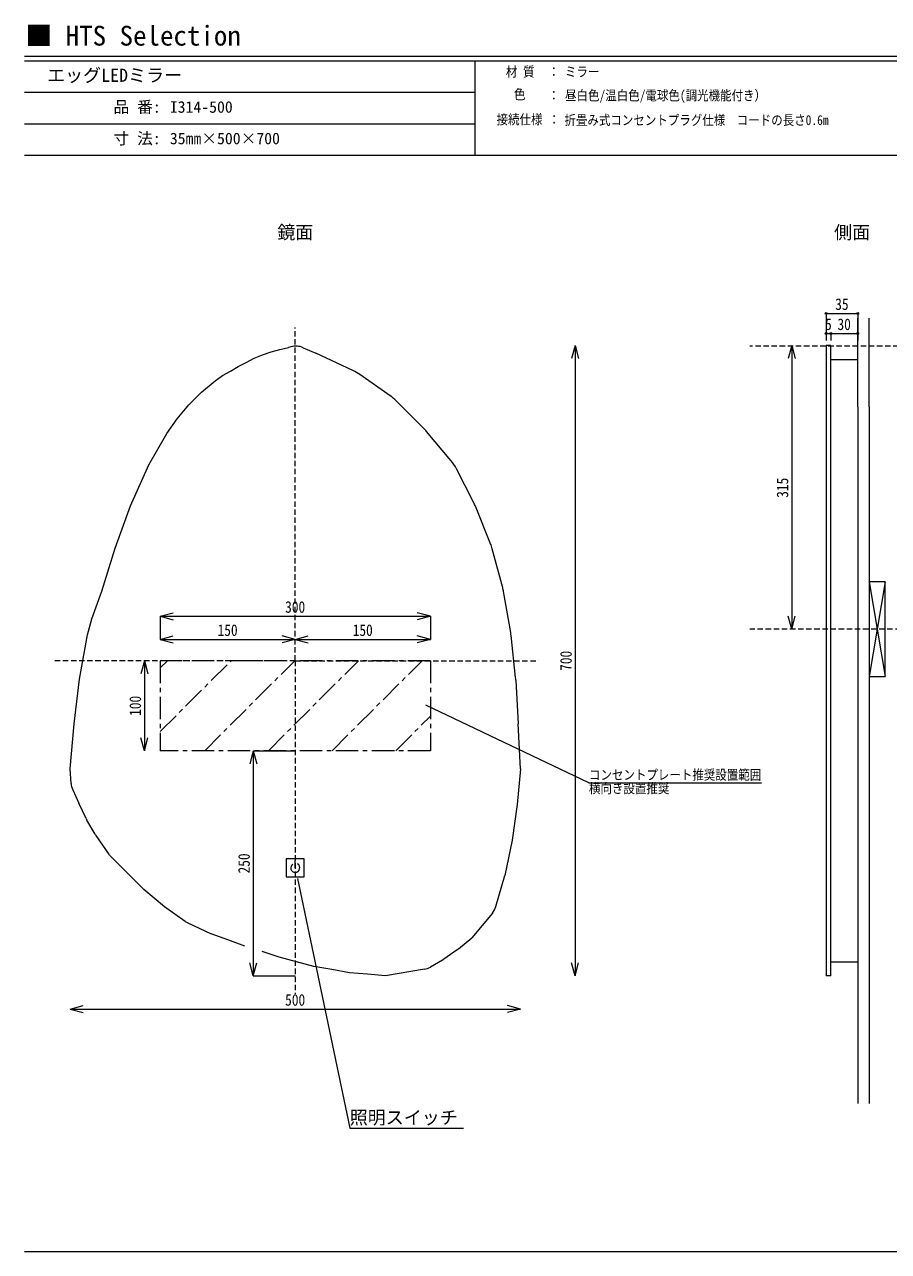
# Model space of a CAD drawing. Units: millimetres, scale not verified. Extents: x -1002 to 1037, y -687 to 676.
# Drawn here: x -1002 to -43, y -687 to 676 of the extents above; entities that cross this region are included whole.
import ezdxf
from ezdxf.enums import TextEntityAlignment as Align

# ---------------------------------------------------------------- set-up
doc = ezdxf.new("R2010")
doc.units = ezdxf.units.MM
doc.header["$LTSCALE"] = 5
doc.header["$PDMODE"] = 32
doc.header["$PDSIZE"] = 2
doc.linetypes.add('CHAIN1', pattern=[8, 5, -1, 1, -1])
doc.linetypes.add('DASHED1', pattern=[1.8, 1.2, -0.6])
doc.layers.add('F-0', color=7, linetype='Continuous', lineweight=15)
doc.styles.add('ＭＳ ゴシック', font='')
doc.styles.get('ＭＳ ゴシック').set_extended_font_data('MS Gothic')

msp = doc.modelspace()

# ---------------------------------------------------------------- linework, layer by layer
at = {"layer": 'F-0'}
for p, q in [((1002.034, 640.036), (-1002.086, 640.036)), ((1002.034, 635.036), (-1002.086, 635.036)), ((-502.086, 635.036), (-502.086, 530.036)), ((-502.086, 600.036), (-1002.086, 600.036)), ((-502.086, 565.036), (-1002.086, 565.036)), ((1002.034, 530.036), (-1002.086, 530.036)), ((-77, 251.133), (-77, 349.457)), ((-64.5, 251.133), (-64.5, 349.457)), ((-728.431, 312.194), (-718.772, 314.782)), ((-718.772, 314.782), (-708.99, 316.861)), ((-706.396, 317.616), (-708.99, 316.861)), ((-692.715, 316.702), (-678.789, 310.541)), ((-390.762, 319.038), (-394.644, 304.549)), ((-390.762, 319.038), (-386.88, 304.549)), ((-390.762, 319.038), (-390.762, -380.962)), ((-150.357, 319.133), (-154.239, 304.644)), ((-150.357, 319.133), (-150.357, 34.133)), ((-150.357, 319.133), (-146.474, 304.644)), ((-112.005, 319.133), (-112.005, -380.867)), ((-107.005, 319.133), (-112.005, 319.133)), ((-107.005, -380.867), (-107.005, 319.133)), ((-764.853, 295.786), (-755.943, 300.326)), ((-755.943, 300.326), (-747.033, 304.866)), ((-747.033, 304.866), (-737.828, 308.773)), ((-737.828, 308.773), (-728.431, 312.194)), ((-637.438, 291.259), (-678.789, 310.541)), ((-97.005, 303.363), (-107.005, 303.363)), ((-77, 303.363), (-97.005, 303.363)), ((-782.174, 285.786), (-773.514, 290.786)), ((-773.514, 290.786), (-764.853, 295.786)), ((-596.1, 263.24), (-629.891, 286.901)), ((-805.686, 267.195), (-790.365, 280.05)), ((-790.365, 280.05), (-782.174, 285.786)), ((-819.828, 253.053), (-805.686, 267.195)), ((-832.684, 237.732), (-819.828, 253.053)), ((-558.705, 226.919), (-589.423, 257.638)), ((-77, 251.133), (-77, -312.867)), ((-64.5, 251.133), (-64.5, -312.867)), ((-844.156, 221.349), (-832.684, 237.732)), ((-854.156, 204.028), (-844.156, 221.349)), ((-528.683, 191.437), (-555.758, 223.703)), ((-864.156, 186.708), (-854.156, 204.028)), ((-884.492, 141.03), (-864.156, 186.708)), ((-503.313, 144.468), (-522.435, 181.998)), ((-901.593, 94.046), (-884.492, 141.03)), ((-484.737, 98.999), (-501.504, 140.499)), ((-916.212, 46.23), (-901.593, 94.046)), ((-471.216, 49.976), (-482.8, 93.21)), ((-46.5, 56.633), (-64.5, -48.367)), ((-64.5, 56.633), (-46.5, -48.367)), ((-927.5, 15.584), (-916.212, 46.23)), ((-462.272, 0.347), (-470.272, 45.718)), ((-150.357, 34.133), (-150.357, 4.133)), ((-932.375, -2.284), (-927.5, 15.584)), ((-851.508, 18.444), (-837.019, 22.327)), ((-851.508, 18.444), (-551.508, 18.444)), ((-851.508, 18.444), (-837.019, 14.562)), ((-851.508, 18.444), (-851.508, -7.297)), ((-551.508, 18.444), (-565.997, 22.327)), ((-551.508, 18.444), (-565.997, 14.562)), ((-551.508, 18.444), (-551.508, -7.297)), ((-150.357, 4.133), (-154.239, 18.622)), ((-150.357, 4.133), (-146.474, 18.622)), ((-941.057, -51.525), (-932.375, -2.284)), ((-851.508, -7.297), (-837.019, -3.414)), ((-851.508, -7.297), (-701.508, -7.297)), ((-851.508, -7.297), (-837.019, -11.179)), ((-701.508, -7.297), (-715.997, -3.414)), ((-701.508, -7.297), (-715.997, -11.179)), ((-701.508, -7.297), (-687.019, -3.414)), ((-701.508, -7.297), (-551.508, -7.297)), ((-701.508, -7.297), (-687.019, -11.179)), ((-551.508, -7.297), (-565.997, -3.414)), ((-551.508, -7.297), (-565.997, -11.179)), ((-456.879, -49.797), (-461.786, -3.109)), ((-868.96, -30.962), (-872.843, -45.451)), ((-868.96, -30.962), (-868.96, -130.962)), ((-868.96, -30.962), (-865.078, -45.451)), ((-947.151, -101.152), (-941.057, -51.525)), ((-456.673, -52.406), (-454.125, -101.03)), ((-375.44, -166.463), (-556.672, -80.432)), ((-951.508, -150.962), (-947.151, -101.152)), ((-451.508, -150.962), (-454.125, -101.03)), ((-868.96, -130.962), (-872.843, -116.473)), ((-868.96, -130.962), (-865.078, -116.473)), ((-748.22, -130.962), (-752.102, -145.451)), ((-748.22, -130.962), (-748.22, -380.962)), ((-748.22, -130.962), (-744.338, -145.451)), ((-748.22, -130.962), (-701.508, -130.962)), ((-950.372, -167.215), (-951.508, -150.962)), ((-451.508, -150.962), (-454.995, -190.81)), ((-948.547, -174.273), (-941.661, -189.039)), ((-375.44, -166.463), (-183.974, -166.463)), ((-933.577, -206.374), (-941.661, -189.039)), ((-454.995, -190.81), (-460.561, -230.42)), ((-923.645, -223.73), (-932.772, -207.922)), ((-907.788, -246.509), (-922.708, -225.201)), ((-460.561, -230.42), (-468.878, -269.546)), ((-905.547, -249.18), (-890.974, -263.753)), ((-711.508, -250.962), (-711.508, -270.962)), ((-691.508, -250.962), (-711.508, -250.962)), ((-701.508, -260.962), (-701.508, -252.73)), ((-691.508, -270.962), (-691.508, -250.962)), ((-869.761, -284.966), (-890.974, -263.753)), ((-711.508, -270.962), (-691.508, -270.962)), ((-478.732, -303.91), (-468.878, -269.546)), ((-846.779, -304.25), (-869.761, -284.966)), ((-823.638, -320.453), (-846.779, -304.25)), ((-482.636, -311.253), (-505.615, -338.638)), ((-77, -312.867), (-77, -522.868)), ((-64.5, -312.867), (-64.5, -522.868)), ((-820.619, -322.196), (-795.015, -334.135)), ((-776.222, -340.976), (-795.015, -334.135)), ((-520.267, -350.933), (-505.615, -338.638)), ((-757.428, -347.816), (-776.222, -340.976)), ((-719.385, -360.177), (-738.407, -353.997)), ((-521.651, -351.995), (-536.604, -362.465)), ((-748.22, -380.962), (-752.102, -366.473)), ((-748.22, -380.962), (-744.338, -366.473)), ((-700.067, -365.353), (-719.385, -360.177)), ((-680.748, -370.53), (-700.067, -365.353)), ((-538.075, -363.402), (-551.536, -371.174)), ((-390.762, -380.962), (-394.644, -366.473)), ((-390.762, -380.962), (-386.88, -366.473)), ((-97.005, -365.68), (-107.005, -365.68)), ((-77, -365.68), (-97.005, -365.68)), ((-748.22, -380.962), (-701.508, -380.962)), ((-661.052, -374.003), (-680.748, -370.53)), ((-641.356, -377.476), (-661.052, -374.003)), ((-621.432, -379.219), (-641.356, -377.476)), ((-601.508, -380.962), (-621.432, -379.219)), ((-558.172, -373.568), (-601.508, -380.962)), ((-107.005, -380.867), (-112.005, -380.867)), ((-951.508, -417.93), (-937.019, -414.048)), ((-951.508, -417.93), (-451.508, -417.93)), ((-951.508, -417.93), (-937.019, -421.813)), ((-451.508, -417.93), (-465.997, -414.048)), ((-451.508, -417.93), (-465.997, -421.813)), ((-1002.086, -687.064), (1002.034, -687.064))]:
    msp.add_line(p, q, dxfattribs=at)
at = {"layer": 'F-0', "color": 4, "lineweight": 9}
for p, q in [((-112.005, 354.761), (-77, 354.761)), ((-112.005, 354.761), (-112.005, 324.508)), ((-77, 354.761), (-77, 324.508)), ((-112.005, 332.438), (-107.005, 332.438)), ((-112.005, 332.438), (-112.005, 324.508)), ((-107.005, 332.438), (-107.005, 324.508)), ((-107.005, 332.438), (-77, 332.438)), ((-77, 332.438), (-77, 324.508))]:
    msp.add_line(p, q, dxfattribs=at)
at = {"layer": 'F-0', "linetype": 'DASHED1'}
for p, q in [((-701.508, -30.962), (-701.508, 339.038)), ((535.295, 318.4), (-196.756, 318.4)), ((366.749, 4.038), (-196.756, 4.038)), ((-701.508, -30.962), (-971.508, -30.962)), ((-701.508, -30.962), (-431.508, -30.962)), ((-701.508, -30.962), (-701.508, -400.962))]:
    msp.add_line(p, q, dxfattribs=at)
at = {"layer": 'F-0', "linetype": 'CHAIN1'}
for p, q in [((-851.508, -30.962), (-851.508, -130.962)), ((-551.508, -30.962), (-851.508, -30.962)), ((-851.508, -109.68), (-772.79, -30.962)), ((-851.508, -38.969), (-843.501, -30.962)), ((-802.08, -130.962), (-702.08, -30.962)), ((-731.369, -130.962), (-631.369, -30.962)), ((-660.658, -130.962), (-560.658, -30.962)), ((-551.508, -30.962), (-551.508, -130.962)), ((-589.948, -130.962), (-551.508, -92.522)), ((-551.508, -130.962), (-851.508, -130.962))]:
    msp.add_line(p, q, dxfattribs=at)
at = {"layer": 'F-0'}
msp.add_lwpolyline([(-64.5, -48.367), (-46.5, -48.367), (-46.5, 56.633), (-64.5, 56.633)], close=True, dxfattribs=at)
msp.add_lwpolyline([(-699.043, -272.742), (-641.024, -549.991), (-514.566, -549.991)], dxfattribs=at)
for centre, radius, start, end in [((-700.807, 298.413), 20, 66.13299, 106.22574), ((-658.569, 245.943), 50, 55, 65), ((-624.778, 222.283), 50, 45, 55), ((-594.06, 191.564), 50, 40, 45), ((-566.986, 159.298), 50, 27, 40), ((-547.863, 121.769), 50, 22, 27), ((-531.096, 80.269), 50, 15, 22), ((-519.512, 37.035), 50, 10, 15), ((-511.512, -8.336), 50, 6, 10), ((-506.605, -55.023), 50, 3, 6), ((-930.42, -165.82), 20, 184, 205), ((-915.451, -197.922), 20, 205, 210), ((-906.325, -213.73), 20, 210, 215), ((-906.325, -213.73), 20, 210, 215), ((-891.405, -235.038), 20, 215, 225), ((-701.508, -260.962), 5, 123.57793, 58.54997), ((-497.957, -298.397), 20, 320, 344), ((-812.166, -304.07), 20, 235, 245), ((-812.166, -304.07), 20, 235, 245), ((-533.123, -335.612), 20, 305, 310), ((-548.075, -346.082), 20, 300, 305), ((-542.697, -354.524), 10, 300, 305), ((-561.536, -353.853), 20, 279.68171, 300)]:
    msp.add_arc(centre, radius, start, end, dxfattribs=at)
at = {"layer": 'F-0', "color": 4}
for p in [(-112.005, 354.761), (-77, 354.761), (-112.005, 332.438), (-107.005, 332.438), (-77, 332.438)]:
    msp.add_point(p, dxfattribs=at)

# ---------------------------------------------------------------- texts
at = {"layer": 'F-0', "style": 'ＭＳ ゴシック'}
for s, height, p in [('■ HTS Selection', 21.99, (-1001.367, 645.583)), ('エッグLEDミラー', 14.66, (-977.086, 607.536)), ('品 番:', 12.83, (-903.336, 573.786)), ('I314-500', 12.83, (-840.774, 573.786)), ('寸 法:', 12.83, (-903.336, 538.786)), ('35㎜×500×700', 12.83, (-840.774, 538.786)), ('鏡面', 14.66, (-721.508, 433.082)), ('側面', 14.66, (-103.252, 433.082)), ('照明スイッチ', 14.66, (-641.024, -549.991))]:
    msp.add_text(s, height=height, dxfattribs=at).set_placement(p, align=Align.BOTTOM_LEFT)
at = {"layer": 'F-0', "style": 'ＭＳ ゴシック', "width": 0.85}
for s, height, p in [('材 質', 11, (-467.711, 614.411)), ('：', 11, (-420.836, 614.411)), ('ミラー', 11, (-402.086, 614.411)), ('色', 11, (-458.638, 589.298)), ('：', 11, (-420.836, 588.161)), ('昼白色/温白色/電球色(調光機能付き）', 11, (-401.998, 588.071)), ('接続仕様', 11, (-478.028, 561.479)), ('：', 11, (-420.504, 561.318)), ('折畳み式コンセントプラグ仕様\u3000コードの長さ0.6m', 11, (-402.661, 560.657)), ('35', 12.83, (-102.002, 354.761)), ('5', 12.83, (-113.255, 332.438)), ('30', 12.83, (-99.502, 332.438)), ('300', 12.83, (-712.758, 18.444)), ('150', 12.83, (-787.758, -7.297)), ('150', 12.83, (-637.758, -7.297)), ('コンセントプレート推奨設置範囲', 11, (-375.44, -166.463)), ('横向き設置推奨', 11, (-375.44, -181.463)), ('500', 12.83, (-712.758, -417.93))]:
    msp.add_text(s, height=height, dxfattribs=at).set_placement(p, align=Align.BOTTOM_LEFT)
for s, p in [('315', (-150.357, 149.969)), ('700', (-390.762, -42.212)), ('100', (-868.96, -92.212)), ('250', (-748.22, -267.212))]:
    msp.add_text(s, height=12.83, rotation=90, dxfattribs=at).set_placement(p, align=Align.BOTTOM_LEFT)

doc.saveas('drawing.dxf')
